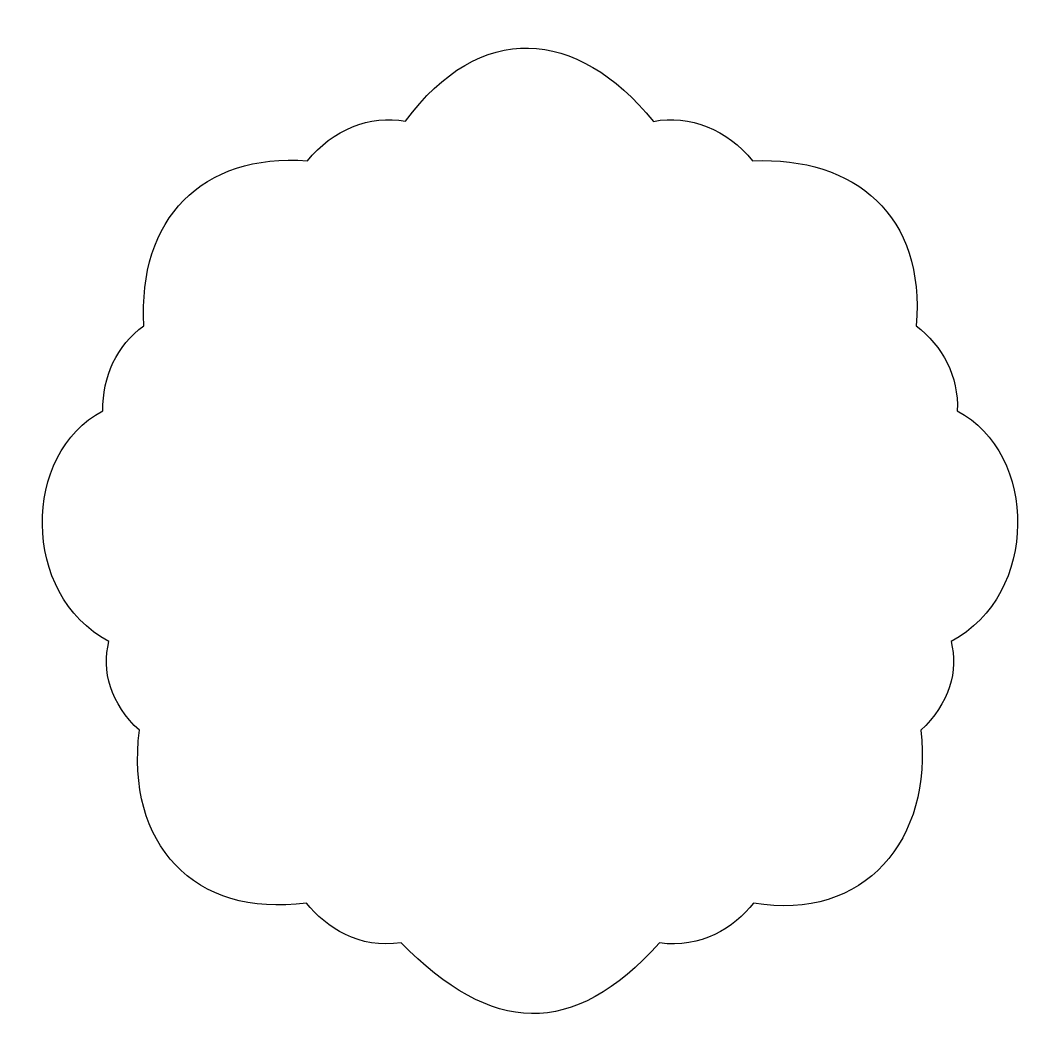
# Model space of a CAD drawing. Header units: centimetres. Extents: x -6.5 to 5.6, y -3.3 to 8.8.
import ezdxf

# ---------------------------------------------------------------- set-up
doc = ezdxf.new("R2010")
doc.units = ezdxf.units.CM
doc.header["$MEASUREMENT"] = 0
doc.layers.add('Layer 1', color=7, linetype='Continuous')

msp = doc.modelspace()

# ---------------------------------------------------------------- linework, layer by layer
at = {"layer": 'Layer 1', "color": 12}
msp.add_open_spline([(-1.91799, 7.57924), (-2.34241, 7.65796), (-2.78616, 7.47581), (-3.07968, 7.11092), (-3.07968, 7.11092), (-4.33249, 7.20266), (-5.09071, 6.42326), (-5.0161, 5.15834), (-5.0161, 5.15834), (-5.3455, 4.92238), (-5.5022, 4.55395), (-5.50475, 4.15082), (-5.50475, 4.15082), (-6.45913, 3.64426), (-6.47906, 1.98004), (-5.43116, 1.41855), (-5.43116, 1.41855), (-5.52129, 1.08117), (-5.40954, 0.67583), (-5.07067, 0.36884), (-5.07067, 0.36884), (-5.23576, -0.97551), (-4.42765, -1.85732), (-3.09208, -1.67572), (-3.09208, -1.67572), (-2.85968, -1.97142), (-2.46534, -2.22057), (-1.97091, -2.14572), (-1.97091, -2.14572), (-0.90343, -3.23456), (0.057, -3.29277), (1.08751, -2.14741), (1.08751, -2.14741), (1.57806, -2.21819), (1.96931, -1.96977), (2.20041, -1.67572), (2.20041, -1.67572), (3.51012, -1.90416), (4.33379, -0.91469), (4.17983, 0.36884), (4.17983, 0.36884), (4.51848, 0.67574), (4.62952, 1.08136), (4.5395, 1.41855), (4.5395, 1.41855), (5.58739, 1.98004), (5.56746, 3.64426), (4.61308, 4.15082), (4.61308, 4.15082), (4.63046, 4.55873), (4.43857, 4.91643), (4.12526, 5.15834), (4.12526, 5.15834), (4.24002, 6.45628), (3.40818, 7.16155), (2.18884, 7.11092), (2.18884, 7.11092), (1.89265, 7.47914), (1.44342, 7.66093), (1.01558, 7.57671), (1.01558, 7.57671), (0.11083, 8.69389), (-1.04548, 8.77252), (-1.91799, 7.57924)], degree=3, knots=[0, 0, 0, 0, 0.05882353, 0.05882353, 0.05882353, 0.05882353, 0.11764706, 0.11764706, 0.11764706, 0.11764706, 0.17647059, 0.17647059, 0.17647059, 0.17647059, 0.23529412, 0.23529412, 0.23529412, 0.23529412, 0.29411765, 0.29411765, 0.29411765, 0.29411765, 0.35294118, 0.35294118, 0.35294118, 0.35294118, 0.41176471, 0.41176471, 0.41176471, 0.41176471, 0.47058824, 0.47058824, 0.47058824, 0.47058824, 0.52941176, 0.52941176, 0.52941176, 0.52941176, 0.58823529, 0.58823529, 0.58823529, 0.58823529, 0.64705882, 0.64705882, 0.64705882, 0.64705882, 0.70588235, 0.70588235, 0.70588235, 0.70588235, 0.76470588, 0.76470588, 0.76470588, 0.76470588, 0.82352941, 0.82352941, 0.82352941, 0.82352941, 0.88235294, 0.88235294, 0.88235294, 0.88235294, 1, 1, 1, 1], dxfattribs=at)

doc.saveas('drawing.dxf')
